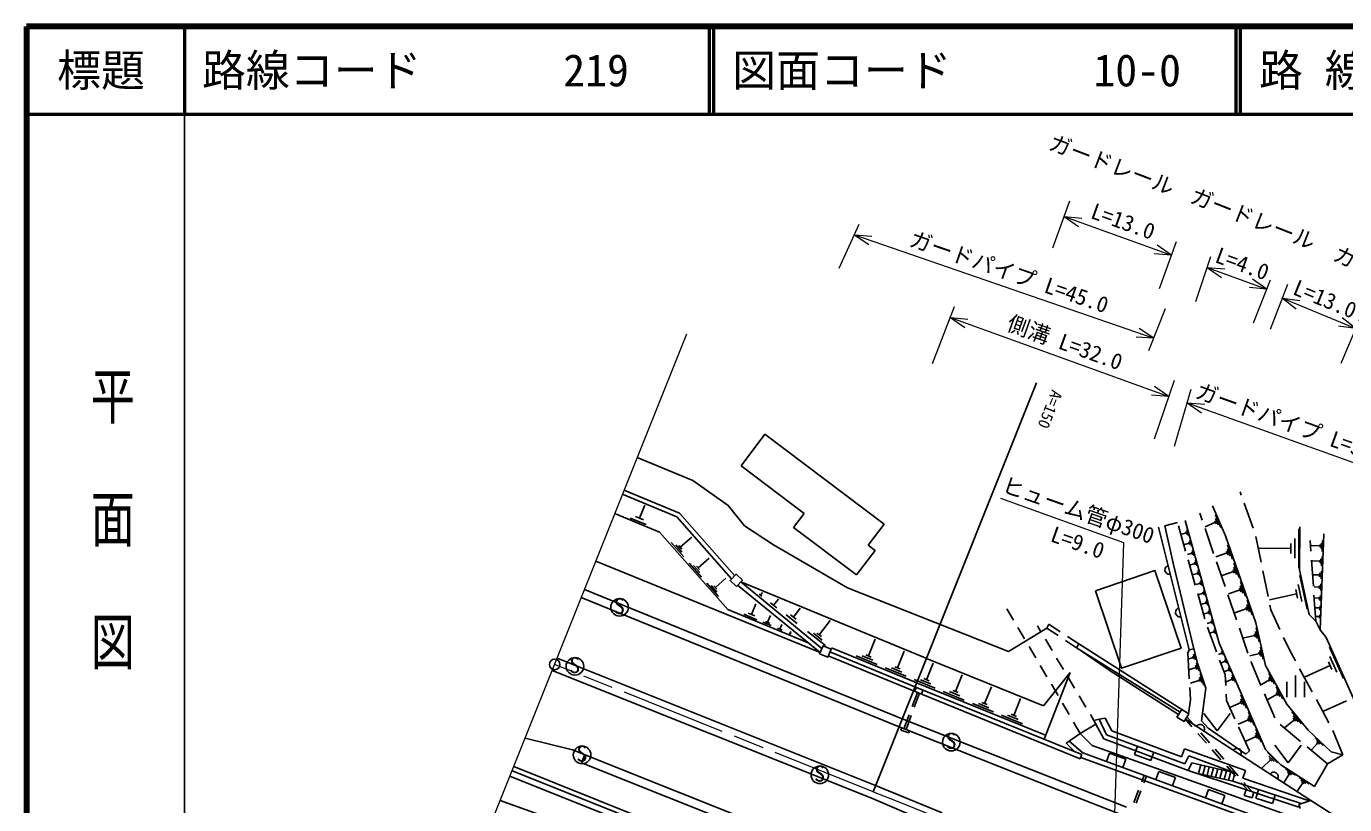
# Model space of a CAD drawing. Units: millimetres, scale not verified. Extents: x 40000 to 680000, y 20000 to 380000.
# Drawn here: x 40000 to 190134, y 291352 to 380000 of the extents above; entities that cross this region are included whole.
import ezdxf
from ezdxf.enums import TextEntityAlignment as Align

# ---------------------------------------------------------------- set-up
doc = ezdxf.new("R2010")
doc.units = ezdxf.units.MM
doc.header["$LTSCALE"] = 1000
doc.linetypes.add('CHAIN', pattern=[18.5, 12, -1.5, 3.5, -1.5])
for name, color, linetype, lineweight in [('M-BGD', 7, 'Continuous', 25), ('M-BMK', 2, 'CHAIN', 13), ('M-BMK-OTRS', 5, 'Continuous', 25), ('M-BMK-SRVR', 3, 'Continuous', 25), ('M-STR-HTXT', 7, 'Continuous', 13), ('M-STR-STRC', 7, 'Continuous', 25), ('M-STR-STRD', 7, 'Continuous', 25), ('M-TTL', 2, 'Continuous', 140), ('M-TTL-BAND', 7, 'Continuous', 25), ('M-TTL-LINE', 7, 'Continuous', 50)]:
    doc.layers.add(name, color=color, linetype=linetype, lineweight=lineweight)
doc.layers.add('M-TTL-TXT', color=7, linetype='Continuous')
doc.styles.add('@ＭＳ ゴシック', font='')
doc.styles.add('ＭＳ ゴシック', font='')
doc.styles.get('@ＭＳ ゴシック').set_extended_font_data('@MS Gothic')
doc.styles.get('ＭＳ ゴシック').set_extended_font_data('MS Gothic')

msp = doc.modelspace()

# ---------------------------------------------------------------- linework, layer by layer
at = {"layer": 'M-BGD'}
for p, q in [((121397, 329955), (124109, 333546)), ((137675, 323300), (124109, 333546)), ((109576, 330881), (115911, 328266)), ((128579, 324531), (121397, 329955)), ((115911, 328266), (119913, 325439)), ((107985, 326670), (114086, 324151)), ((108176, 327132), (114384, 324568)), ((178360, 326614), (178224, 326998)), ((107079, 324475), (112099, 322402)), ((109816, 323988), (110419, 325448)), ((120661, 317436), (114384, 324568)), ((119913, 325439), (121792, 323100)), ((127373, 322935), (128579, 324531)), ((173910, 323744), (173632, 324550)), ((176552, 321961), (175082, 325387)), ((175413, 324363), (176037, 322907)), ((179703, 322846), (178696, 325672)), ((110578, 323246), (108752, 324000)), ((110272, 323800), (109359, 324177)), ((120315, 317073), (114086, 324151)), ((125103, 320949), (121792, 323100)), ((134555, 317510), (127373, 322935)), ((135867, 320906), (137675, 323300)), ((168947, 322944), (172438, 308981)), ((169674, 323105), (171090, 323489)), ((170605, 318845), (169674, 323105)), ((172028, 320210), (171203, 323095)), ((171985, 323701), (175863, 309758)), ((175214, 319962), (174236, 322799)), ((175434, 323510), (174268, 323010)), ((175356, 323692), (175512, 323328)), ((175423, 323937), (175736, 323208)), ((184998, 318085), (185020, 322983)), ((119875, 313565), (112099, 322402)), ((114472, 320664), (115774, 321810)), ((172125, 322297), (171578, 322145)), ((172077, 322467), (172172, 322126)), ((172166, 322676), (172356, 321993)), ((172403, 321301), (172497, 320964)), ((172491, 321507), (172679, 320833)), ((180028, 312061), (176552, 321961)), ((180626, 318962), (180034, 321903)), ((184463, 321662), (184453, 319411)), ((184919, 322786), (184899, 318283)), ((186302, 320215), (186218, 321436)), ((187334, 311252), (187759, 322192)), ((187629, 321440), (187581, 320192)), ((114863, 319564), (113430, 321192)), ((114667, 320114), (113951, 320928)), ((114651, 320461), (114293, 320868)), ((125103, 320949), (133512, 316043)), ((134555, 317510), (136664, 320303)), ((136664, 320303), (135867, 320906)), ((172450, 321132), (171911, 320982)), ((172774, 319977), (172241, 319829)), ((172727, 320143), (172820, 319810)), ((172814, 320347), (172999, 319681)), ((176759, 320027), (175455, 319569)), ((176687, 320231), (176830, 319824)), ((176779, 320492), (177065, 319677)), ((176798, 320957), (177371, 319327)), ((184008, 320538), (180406, 320555)), ((184011, 321101), (184006, 319976)), ((187356, 320825), (186357, 320864)), ((187362, 320981), (187350, 320669)), ((187493, 321133), (187468, 320509)), ((104866, 319097), (130398, 308665)), ((116873, 317280), (115496, 318845)), ((116685, 317809), (115996, 318591)), ((116669, 318142), (116325, 318533)), ((116497, 318338), (117749, 319439)), ((172966, 309113), (170605, 318845)), ((173128, 316365), (172303, 319249)), ((173094, 318830), (172568, 318683)), ((173049, 318994), (173140, 318665)), ((173134, 319195), (173317, 318537)), ((176517, 316181), (175539, 319017)), ((177514, 318393), (177803, 317572)), ((177534, 318861), (178111, 317219)), ((186576, 316224), (186370, 319217)), ((187325, 319076), (186477, 319109)), ((187331, 319209), (187320, 318944)), ((187442, 319337), (187421, 318807)), ((187558, 319598), (187517, 318538)), ((118468, 316073), (119671, 317131)), ((173413, 317691), (172894, 317547)), ((173368, 317853), (173458, 317529)), ((173452, 318051), (173633, 317402)), ((173768, 316917), (173946, 316276)), ((177494, 317925), (176181, 317464)), ((177422, 318130), (177566, 317720)), ((181415, 315041), (180823, 317982)), ((186092, 313017), (184998, 318085)), ((185030, 317460), (185864, 313600)), ((187299, 317515), (186585, 317543)), ((187307, 317738), (187290, 317292)), ((187494, 317954), (187460, 317062)), ((139754, 301133), (103574, 315865)), ((118829, 315057), (117506, 316560)), ((118649, 315565), (117987, 316316)), ((118634, 315885), (118303, 316261)), ((130398, 308665), (121007, 316349)), ((130600, 309146), (121352, 316712)), ((121372, 316734), (142539, 307994)), ((123753, 315100), (123458, 315328)), ((123606, 315214), (123834, 315509)), ((133512, 316043), (151869, 308810)), ((173729, 316561), (173216, 316418)), ((174228, 312519), (173403, 315403)), ((174043, 315439), (173537, 315298)), ((173684, 316721), (173774, 316400)), ((173999, 315597), (174087, 315281)), ((174081, 315790), (174257, 315158)), ((178234, 315810), (176911, 315346)), ((178162, 316017), (178307, 315603)), ((178254, 316282), (178545, 315455)), ((178275, 316754), (178856, 315099)), ((184675, 315364), (181586, 314697)), ((184571, 315846), (184779, 314881)), ((184853, 316412), (185269, 314482)), ((187275, 316122), (186681, 316145)), ((187282, 316308), (187267, 315937)), ((187437, 316488), (187409, 315746)), ((122573, 313019), (123068, 314219)), ((125451, 313787), (124748, 314330)), ((125100, 314058), (125643, 314762)), ((174354, 314325), (173855, 314186)), ((174311, 314481), (174398, 314169)), ((174392, 314672), (174566, 314048)), ((177821, 312399), (176843, 315235)), ((178905, 313892), (179052, 313475)), ((178999, 314159), (179291, 313325)), ((179019, 314634), (179604, 312967)), ((181716, 313545), (181613, 314060)), ((186849, 312234), (186644, 315227)), ((187253, 314879), (186766, 314898)), ((187332, 313767), (186843, 313786)), ((187259, 315032), (187247, 314727)), ((187341, 314011), (187322, 313522)), ((187387, 315179), (187363, 314571)), ((119875, 313565), (129028, 309786)), ((123199, 312409), (121699, 313029)), ((122947, 312864), (122198, 313174)), ((124421, 312131), (124741, 312906)), ((127788, 311980), (126523, 312958)), ((127667, 312478), (127035, 312967)), ((127351, 312722), (128133, 313734)), ((130298, 310690), (131558, 312320)), ((151654, 313667), (152413, 312380)), ((174663, 313220), (174171, 313083)), ((174621, 313374), (174706, 313066)), ((174701, 313562), (174872, 312946)), ((175007, 312460), (175176, 311852)), ((178978, 313683), (177645, 313215)), ((182761, 311302), (181716, 313545)), ((186849, 312234), (186092, 313017)), ((187293, 312778), (186911, 312793)), ((187301, 312969), (187286, 312587)), ((124825, 311738), (123857, 312138)), ((124663, 312031), (124179, 312231)), ((126095, 311214), (125542, 311442)), ((125819, 311328), (126047, 311881)), ((127086, 310804), (126857, 310899)), ((126972, 310852), (127067, 311081)), ((131001, 309496), (128965, 311070)), ((130650, 310093), (129631, 310880)), ((130553, 310494), (130043, 310887)), ((151869, 308810), (156215, 311440)), ((152921, 311519), (153683, 310227)), ((155544, 311049), (155151, 311707)), ((156438, 311890), (156215, 311440)), ((157491, 310601), (156215, 311440)), ((157732, 311046), (156438, 311890)), ((174970, 312122), (174484, 311987)), ((175552, 308747), (174507, 311559)), ((175286, 311037), (174852, 310916)), ((174928, 312274), (175013, 311971)), ((175249, 311172), (175324, 310901)), ((175319, 311338), (175470, 310795)), ((179124, 308618), (178147, 311454)), ((179867, 310822), (179955, 310424)), ((179982, 311057), (180159, 310260)), ((181111, 307190), (180028, 312061)), ((180053, 311491), (180407, 309897)), ((187334, 311252), (186849, 312234)), ((188014, 310386), (187334, 311252)), ((135898, 308283), (136680, 310197)), ((154191, 309365), (154953, 308073)), ((156825, 308902), (156056, 310190)), ((159602, 309213), (158327, 310052)), ((159865, 309656), (158570, 310500)), ((159865, 309656), (159602, 309213)), ((171584, 302204), (159865, 309656)), ((175863, 309758), (178017, 304793)), ((179911, 310623), (178636, 310340)), ((180542, 309290), (180843, 307933)), ((183847, 308973), (183184, 310396)), ((192441, 300539), (188014, 310386)), ((188398, 309289), (190002, 305720)), ((131324, 308287), (141028, 304322)), ((131521, 308757), (141203, 304759)), ((131712, 309219), (141394, 305222)), ((136898, 307315), (134506, 308293)), ((136398, 307799), (135202, 308288)), ((136197, 308161), (135599, 308405)), ((139203, 306929), (139982, 308834)), ((155853, 302590), (142519, 308002)), ((158106, 306755), (157338, 308043)), ((159602, 309213), (171390, 301895)), ((163415, 306590), (160144, 308876)), ((172260, 308594), (172438, 308981)), ((172434, 305699), (172260, 308594)), ((172907, 308119), (172396, 307946)), ((172966, 309113), (172438, 308981)), ((172853, 308279), (172961, 307959)), ((172927, 308482), (173143, 307843)), ((173374, 307474), (172966, 309113)), ((176142, 308607), (175771, 308446)), ((176513, 306164), (175901, 307810)), ((176092, 308723), (176193, 308491)), ((176135, 308880), (176336, 308415)), ((176477, 307808), (176589, 307551)), ((176524, 307981), (176747, 307467)), ((180421, 308551), (179335, 308310)), ((180383, 308721), (180459, 308382)), ((180481, 308921), (180632, 308242)), ((184530, 307716), (183847, 308973)), ((188442, 308236), (189244, 306452)), ((140199, 305967), (137818, 306940)), ((139701, 306448), (138511, 306934)), ((139501, 306808), (138906, 307051)), ((142502, 305579), (143278, 307478)), ((155461, 307212), (156223, 305920)), ((158893, 306416), (155853, 302590)), ((155901, 298793), (158893, 306416)), ((171211, 301608), (163415, 306590)), ((173223, 306985), (172469, 306730)), ((173143, 307221), (173303, 306750)), ((173252, 307521), (173571, 306578)), ((174343, 304608), (173374, 307474)), ((173666, 306297), (174116, 304968)), ((176533, 307680), (176122, 307501)), ((176945, 306702), (176492, 306506)), ((176883, 306844), (177006, 306561)), ((176935, 307034), (177181, 306469)), ((179513, 307489), (179450, 307672)), ((180608, 304905), (179513, 307489)), ((183546, 302795), (181111, 307190)), ((181501, 306279), (182149, 305110)), ((186440, 304202), (185007, 306838)), ((188486, 307183), (185630, 305900)), ((188285, 307630), (188687, 306737)), ((143495, 304620), (141121, 305590)), ((156084, 299259), (141391, 305223)), ((142999, 305099), (141812, 305585)), ((142799, 305458), (142205, 305701)), ((145810, 304229), (146589, 306135)), ((149126, 302876), (149907, 304788)), ((156731, 305059), (157493, 303767)), ((159388, 304609), (158619, 305897)), ((173625, 305542), (172562, 305183)), ((173569, 305709), (173681, 305376)), ((173646, 305920), (173871, 305255)), ((176587, 304922), (176513, 306164)), ((177333, 305653), (176655, 305359)), ((177241, 305865), (177425, 305442)), ((177319, 306151), (177686, 305303)), ((178017, 304793), (181131, 297635)), ((181591, 305565), (180656, 305046)), ((181511, 305711), (181672, 305419)), ((181546, 305922), (181870, 305337)), ((183554, 303577), (183554, 305327)), ((184554, 303577), (184554, 306077)), ((185554, 303577), (185554, 305327)), ((141498, 304129), (140897, 302532)), ((160011, 296585), (141028, 304322)), ((141127, 302443), (141707, 304043)), ((141352, 304699), (141175, 304261)), ((160201, 297048), (141203, 304759)), ((142111, 304391), (141932, 303950)), ((146806, 303266), (144425, 304240)), ((146308, 303748), (145117, 304235)), ((146108, 304108), (145512, 304351)), ((152450, 301520), (153234, 303437)), ((160669, 302462), (159900, 303750)), ((172361, 301718), (172579, 303282)), ((172579, 303282), (172494, 304700)), ((173850, 300896), (174343, 304608)), ((176690, 303213), (176647, 303924)), ((178315, 303856), (178967, 302357)), ((178329, 303416), (178655, 302667)), ((182169, 301222), (180998, 303984)), ((182448, 303939), (181377, 303346)), ((182345, 304757), (183087, 303418)), ((182355, 304107), (182541, 303772)), ((182396, 304348), (182767, 303679)), ((188349, 300687), (186917, 303323)), ((150126, 301910), (147736, 302886)), ((149626, 302393), (148431, 302881)), ((149425, 302754), (148827, 302998)), ((158001, 302905), (158763, 301613)), ((177634, 301129), (176690, 303213)), ((178342, 302976), (177143, 302455)), ((178260, 303163), (178423, 302789)), ((179173, 301884), (179813, 300415)), ((185975, 299822), (183546, 302795)), ((184134, 301917), (185232, 300573)), ((190356, 303185), (187744, 302011)), ((157966, 293937), (139754, 301133)), ((140544, 301596), (139943, 299999)), ((140206, 299903), (140786, 301503)), ((153453, 300550), (151055, 301530)), ((152951, 301035), (151753, 301525)), ((152750, 301397), (152150, 301642)), ((159272, 300752), (160031, 299465)), ((160031, 299465), (161797, 300528)), ((161575, 300945), (161182, 301603)), ((161575, 300945), (162162, 301103)), ((162702, 298836), (161575, 300945)), ((162876, 301199), (162162, 301103)), ((162162, 301103), (163026, 299294)), ((163612, 299768), (162876, 301199)), ((172749, 300222), (172002, 301070)), ((186273, 291842), (172002, 301070)), ((172195, 301332), (173097, 300294)), ((174596, 300061), (173850, 300896)), ((174112, 301745), (175612, 299745)), ((175612, 299745), (177112, 301745)), ((179199, 301022), (178024, 300510)), ((179119, 301206), (179279, 300838)), ((179186, 301453), (179506, 300719)), ((185100, 298559), (182791, 300474)), ((184415, 301026), (183339, 300147)), ((184275, 301471), (184823, 300799)), ((184277, 301194), (184552, 300858)), ((102202, 297612), (96807, 298934)), ((139689, 300092), (139600, 299847)), ((140498, 299519), (139600, 299847)), ((140587, 299764), (140498, 299519)), ((160031, 299465), (158766, 298599)), ((161378, 298071), (160031, 299465)), ((172328, 295252), (162702, 298836)), ((163026, 299294), (171931, 296018)), ((171568, 296804), (163612, 299768)), ((174401, 298345), (173410, 299471)), ((173753, 299539), (174737, 298407)), ((178884, 297107), (174596, 300061)), ((179284, 297485), (178047, 300218)), ((180044, 299097), (178891, 298595)), ((179965, 299277), (180122, 298917)), ((180018, 299942), (180645, 298502)), ((180031, 299520), (180344, 298799)), ((188610, 297374), (185975, 299822)), ((186774, 298944), (187676, 298105)), ((189935, 297019), (188806, 299798)), ((133368, 285156), (102202, 297612)), ((158412, 298350), (158766, 298599)), ((159421, 297365), (158412, 298350)), ((158766, 298599), (160303, 297269)), ((183538, 290194), (161378, 298071)), ((166540, 298001), (166194, 297063)), ((168071, 296372), (168417, 297311)), ((171899, 297720), (171568, 296804)), ((178861, 295223), (171899, 297720)), ((176053, 296469), (175062, 297595)), ((175392, 297652), (176376, 296520)), ((179284, 297485), (178884, 297107)), ((181131, 297635), (182855, 295883)), ((181343, 297277), (182501, 296101)), ((182202, 298126), (183702, 296126)), ((183702, 296126), (185202, 298126)), ((188179, 296005), (185870, 297921)), ((187057, 298344), (186386, 297622)), ((186915, 298644), (187366, 298225)), ((186944, 298449), (187170, 298239)), ((189935, 297019), (188610, 297374)), ((103224, 296127), (103595, 297056)), ((160011, 296585), (160201, 297048)), ((160072, 296729), (160071, 296730)), ((184805, 287749), (160072, 296729)), ((163354, 297213), (163009, 296275)), ((165231, 296523), (163354, 297213)), ((164886, 295585), (165231, 296523)), ((166194, 297063), (168071, 296372)), ((171931, 296018), (172403, 296925)), ((172328, 295252), (172732, 296119)), ((172403, 296925), (177647, 294975)), ((172732, 296119), (177647, 294975)), ((173749, 295882), (173484, 294893)), ((174236, 295769), (173972, 294783)), ((177032, 295765), (178016, 294633)), ((181687, 296458), (180746, 295532)), ((181515, 296867), (182094, 296279)), ((181542, 296605), (181832, 296311)), ((182855, 295883), (186715, 293430)), ((186715, 293430), (188179, 296005)), ((188179, 296005), (189935, 297019)), ((131344, 280093), (95071, 294591)), ((95323, 295219), (131596, 280722)), ((131781, 281186), (95508, 295684)), ((167315, 294692), (167029, 293943)), ((167271, 293854), (167554, 294604)), ((168985, 295143), (168640, 294205)), ((170862, 294453), (168985, 295143)), ((170517, 293515), (170862, 294453)), ((184904, 291067), (172328, 295252)), ((177389, 294011), (173245, 294947)), ((174724, 295655), (174460, 294672)), ((175211, 295542), (174948, 294562)), ((175698, 295428), (175436, 294452)), ((176185, 295315), (175924, 294342)), ((176672, 295201), (176413, 294231)), ((177705, 294593), (176714, 295718)), ((177160, 295088), (176901, 294121)), ((177647, 294975), (177389, 294011)), ((178544, 294361), (178861, 295223)), ((186094, 291781), (178544, 294361)), ((183810, 294838), (183231, 293928)), ((183385, 295428), (184523, 294704)), ((183598, 295133), (184166, 294771)), ((183667, 294929), (183952, 294748)), ((184939, 294440), (186089, 293709)), ((165287, 291063), (157966, 293937)), ((166673, 293008), (166138, 291607)), ((166387, 291516), (166917, 292919)), ((174617, 293073), (174272, 292134)), ((176494, 292383), (174617, 293073)), ((177389, 294011), (185170, 291468)), ((179113, 292994), (178366, 293842)), ((178672, 293878), (179574, 292841)), ((178919, 293059), (178703, 292408)), ((179806, 292763), (179589, 292113)), ((180329, 293050), (180018, 292100)), ((185368, 293844), (184783, 292924)), ((185154, 294142), (185729, 293776)), ((185224, 293936), (185512, 293753)), ((114217, 284591), (93966, 291826)), ((176149, 291444), (176494, 292383)), ((179589, 292113), (178703, 292408)), ((180018, 292100), (181919, 291478)), ((181919, 291478), (182230, 292429)), ((186273, 291842), (184910, 291380)), ((185070, 290907), (184910, 291380))]:
    msp.add_line(p, q, dxfattribs=at)
for points in [[(120861, 316196), (121550, 316920), (120825, 317609), (120136, 316885)], [(161746, 315719), (164735, 306883), (171508, 309175), (168519, 318010)], [(130342, 308531), (131264, 308144), (131651, 309066), (130729, 309454)], [(171036, 301329), (171584, 302204), (172391, 301699), (171843, 300823)]]:
    msp.add_lwpolyline(points, close=True, dxfattribs=at)
for points in [[(103203, 314936), (139393, 300200), (157601, 293006)], [(103224, 296127), (132597, 284387), (144625, 279535), (153990, 275927), (161371, 273126), (168906, 270300), (175962, 267807), (189231, 263582)], [(157601, 293006), (164933, 290128), (179855, 284703), (191777, 280595), (204152, 276936)]]:
    msp.add_lwpolyline(points, dxfattribs=at)
for centre, start, end in [((170160, 318093), 104.03624, 284.03624), ((171372, 313242), 104.03624, 284.03624), ((173677, 299987), 327.11149, 147.11149), ((177876, 297272), 327.11149, 147.11149), ((182074, 294557), 327.11149, 147.11149)]:
    msp.add_arc(centre, 500, start, end, dxfattribs=at)
at = {"layer": 'M-BMK'}
msp.add_line((136435, 292829), (100161, 307326), dxfattribs=at)
msp.add_lwpolyline([(136435, 292829), (138783, 291889), (141132, 290949), (143482, 290011), (145832, 289075), (148183, 288142), (150536, 287212), (152890, 286286), (155246, 285364), (157604, 284448), (159965, 283538), (162328, 282635), (164694, 281739), (167063, 280851), (169435, 279972), (171810, 279103), (174190, 278243), (176573, 277395), (178960, 276558), (181352, 275733), (183748, 274921), (186148, 274123), (188554, 273339), (190964, 272570)], dxfattribs=at)
at = {"layer": 'M-BMK-OTRS'}
for p, q in [((160303, 297269), (184486, 288380)), ((194969, 286294), (186273, 291842))]:
    msp.add_line(p, q, dxfattribs=at)
at = {"layer": 'M-BMK-SRVR'}
msp.add_line((136435, 292829), (155047, 339397), dxfattribs=at)
msp.add_circle((100161, 307326), 600, dxfattribs=at)
at = {"layer": 'M-STR-HTXT'}
for p, q in [((156898, 354759), (158843, 360109)), ((132557, 352459), (134854, 357471)), ((158197, 358332), (170434, 353927)), ((158197, 358332), (159839, 357191)), ((158197, 358332), (160190, 358165)), ((134301, 356263), (168404, 344470)), ((134301, 356263), (135957, 355142)), ((134301, 356263), (136295, 356121)), ((170434, 353927), (168792, 355068)), ((169057, 350139), (171002, 355489)), ((170434, 353927), (168441, 354094)), ((173191, 348680), (174893, 353786)), ((174480, 352546), (181283, 350063)), ((174480, 352546), (176117, 351398)), ((174480, 352546), (176472, 352370)), ((181283, 350063), (179291, 350239)), ((181283, 350063), (179646, 351212)), ((179757, 346248), (181702, 351111)), ((181702, 345518), (183648, 350625)), ((183043, 349037), (191425, 345590)), ((183043, 349037), (184632, 347824)), ((183043, 349037), (185026, 348781)), ((143208, 341599), (145714, 348073)), ((145234, 346831), (170130, 337840)), ((145234, 346831), (146875, 345688)), ((145234, 346831), (147226, 346662)), ((167852, 343061), (169732, 347864)), ((168404, 344470), (166747, 345591)), ((191425, 345590), (189442, 345846)), ((189727, 341628), (191916, 346734)), ((191425, 345590), (189835, 346803)), ((82811, 263916), (115206, 344968)), ((168404, 344470), (166409, 344612)), ((168479, 333036), (170776, 339719)), ((170130, 337840), (168137, 338009)), ((170130, 337840), (168489, 338983)), ((170776, 332200), (172656, 338675)), ((172209, 337134), (195544, 328743)), ((172209, 337134), (173851, 335993)), ((172209, 337134), (174202, 336967)), ((164982, 321169), (150996, 326206)), ((163855, 287053), (164982, 321169))]:
    msp.add_line(p, q, dxfattribs=at)
at = {"layer": 'M-STR-STRC'}
for centre in [(107561, 313824), (102473, 307100), (145335, 298469), (103291, 297015), (130366, 294744)]:
    msp.add_circle(centre, 1000, dxfattribs=at)
at = {"layer": 'M-STR-STRD'}
for p, q in [((136713, 293525), (100440, 308023)), ((136156, 292132), (99883, 306630)), ((136713, 293525), (144303, 290408)), ((142375, 289480), (136156, 292132))]:
    msp.add_line(p, q, dxfattribs=at)
at = {"layer": 'M-TTL'}
for p, q in [((40000, 380000), (40000, 20000)), ((680000, 380000), (40000, 380000))]:
    msp.add_line(p, q, dxfattribs=at)
at = {"layer": 'M-TTL-BAND'}
msp.add_line((58000, 370000), (58000, 20000), dxfattribs=at)
at = {"layer": 'M-TTL-LINE'}
for p, q in [((58000, 380000), (58000, 370000)), ((117750, 380000), (117750, 370000)), ((118250, 380000), (118250, 370000)), ((177750, 380000), (177750, 370000)), ((178250, 380000), (178250, 370000)), ((40000, 370000), (680000, 370000))]:
    msp.add_line(p, q, dxfattribs=at)

# ---------------------------------------------------------------- texts
at = {"layer": 'M-BMK-SRVR', "style": 'ＭＳ ゴシック'}
msp.add_text('A=150', height=1320, rotation=248.214, dxfattribs=at).set_placement((156440, 338841), align=Align.BOTTOM_LEFT)
at = {"layer": 'M-STR-HTXT', "style": 'ＭＳ ゴシック'}
for s, rotation, p in [('ガードレール', 339.193, (163107, 362872)), ('ガードレール', 338.552, (179172, 356741)), ('L=13.0', 340.2, (164417, 356412)), ('ガードパイプ L=45.0', 340.925, (151450, 350650)), ('L=4.0', 339.949, (177984, 351587)), ('ガードレール', 334.799, (195237, 349756)), ('L=13.0', 337.642, (187348, 347591)), ('側溝 L=32.0', 340.143, (157784, 342617)), ('ガードパイプ L=34.4', 340.222, (183978, 333221))]:
    msp.add_text(s, height=1833, rotation=rotation, dxfattribs=at).set_placement(p, align=Align.BOTTOM_CENTER)
for s, p in [('ヒューム管φ300', (159806, 324891)), (' L=9.0', (159153, 321424))]:
    msp.add_text(s, height=1833, rotation=340.677, dxfattribs=at).set_placement(p, align=Align.MIDDLE_CENTER)
at = {"layer": 'M-STR-STRC', "style": 'ＭＳ ゴシック'}
for p in [(106916, 312505), (101828, 305782), (144690, 297151), (102645, 295697), (129721, 293426)]:
    msp.add_text('S', height=1833, dxfattribs=at).set_placement(p, align=Align.BOTTOM_LEFT)
at = {"layer": 'M-TTL-BAND', "style": '@ＭＳ ゴシック', "width": 1.4}
msp.add_text('平  面  図', height=3666, rotation=270, dxfattribs=at).set_placement((49777, 306475), align=Align.MIDDLE_RIGHT)
at = {"layer": 'M-TTL-TXT', "style": 'ＭＳ ゴシック'}
msp.add_text('標題', height=3666, dxfattribs=at).set_placement((48500, 375000), align=Align.MIDDLE_CENTER)
for s, p in [('路線コード', (60000, 375000)), ('図面コード', (120380, 375000)), ('路 線 名', (180380, 375000)), ('219', (101142, 375000)), ('10-0', (161521, 375000))]:
    msp.add_text(s, height=3666, dxfattribs=at).set_placement(p, align=Align.MIDDLE_LEFT)

doc.saveas('drawing.dxf')
